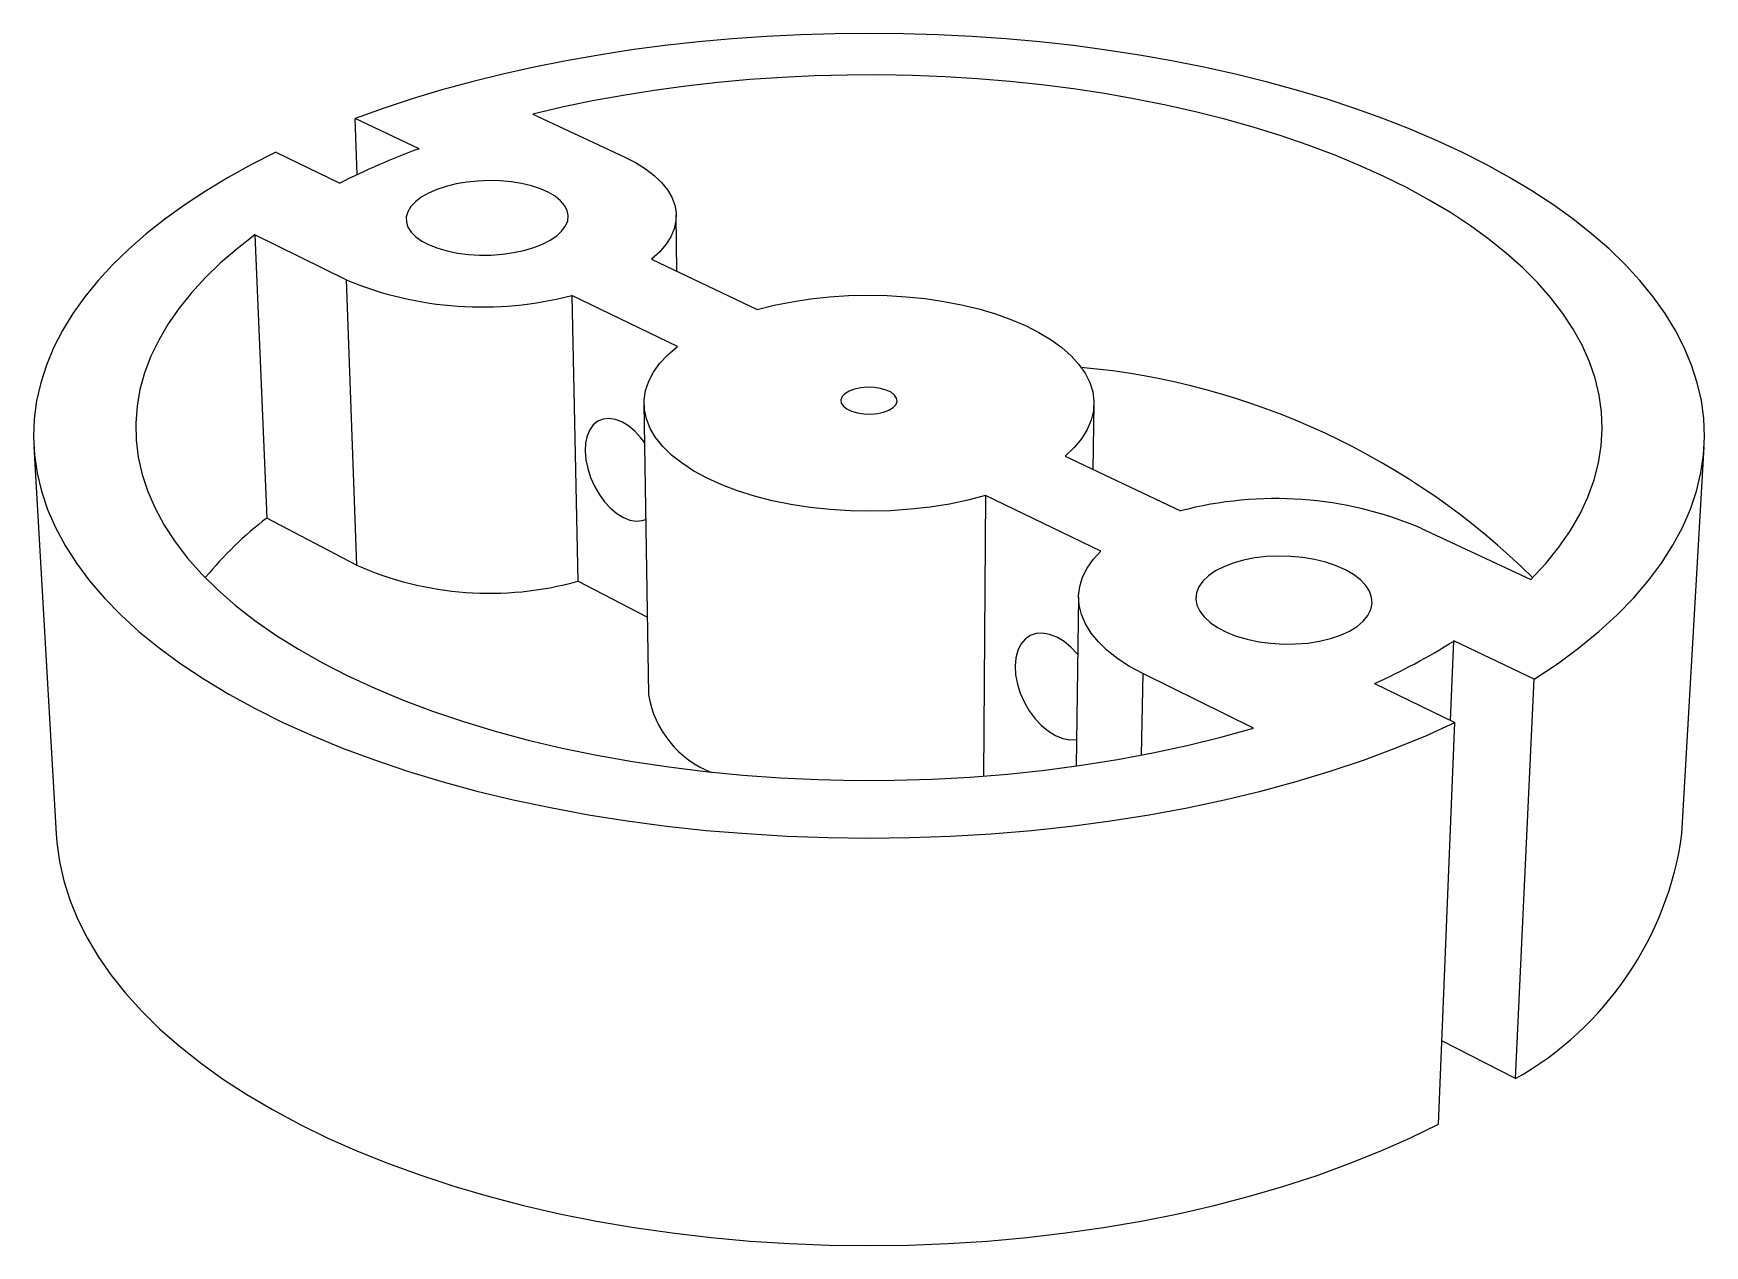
# Model space of a CAD drawing. Extents: x 0 to 119, y 0 to 154.
# Drawn here: x 93.23 to 119.04, y 135.05 to 153.77 of the extents above; entities outside this region: 2.
import ezdxf
from ezdxf.enums import TextEntityAlignment as Align

# ---------------------------------------------------------------- set-up
doc = ezdxf.new("R2010")
doc.units = 0
doc.layers.get('0').update_dxf_attribs({"linetype": 'CONTINUOUS'})

msp = doc.modelspace()

# ---------------------------------------------------------------- linework, layer by layer
at = {"color": 7, "linetype": 'CONTINUOUS'}
for p, q in [((99.186, 151.991), (98.201, 152.459)), ((98.231, 151.591), (98.201, 152.459)), ((100.942, 152.525), (102.356, 151.866)), ((96.976, 151.936), (97.96, 151.46)), ((103.17, 150.096), (103.158, 150.964)), ((98.062, 149.965), (96.651, 150.662)), ((96.651, 150.662), (96.834, 146.287)), ((102.775, 150.284), (104.407, 149.508)), ((98.062, 149.965), (98.219, 145.56)), ((103.178, 148.937), (101.547, 149.726)), ((101.547, 149.726), (101.637, 145.31)), ((102.66, 148.049), (102.73, 143.562)), ((109.597, 147.039), (109.613, 148.049)), ((93.234, 147.386), (93.579, 141.407)), ((109.166, 147.244), (110.947, 146.397)), ((118.694, 141.407), (119.039, 147.386)), ((107.938, 146.635), (107.903, 142.301)), ((109.719, 145.774), (107.938, 146.635)), ((98.219, 145.56), (96.834, 146.287)), ((114.661, 146.132), (116.362, 145.339)), ((102.711, 144.758), (101.637, 145.31)), ((109.373, 145.072), (109.335, 142.456)), ((115.121, 143.161), (115.171, 144.388)), ((116.411, 143.798), (115.171, 144.388)), ((112.074, 143.043), (110.368, 143.886)), ((116.123, 137.628), (116.411, 143.798)), ((113.946, 143.729), (115.188, 143.129)), ((114.932, 136.924), (115.188, 143.129)), ((116.123, 137.628), (114.985, 138.214))]:
    msp.add_line(p, q, dxfattribs=at)
at = {"color": 8, "linetype": 'CONTINUOUS'}
msp.add_line((110.368, 143.886), (110.343, 142.624), dxfattribs=at)
at = {"color": 7, "linetype": 'CONTINUOUS'}
for points in [[(116.411, 143.798), (116.77, 144.036), (117.103, 144.281), (117.411, 144.533), (117.693, 144.791), (117.949, 145.054), (118.178, 145.321), (118.381, 145.592), (118.556, 145.866), (118.705, 146.143), (118.826, 146.422), (118.921, 146.702), (118.988, 146.983), (119.029, 147.264), (119.044, 147.544), (119.032, 147.824), (118.995, 148.101), (118.931, 148.377), (118.843, 148.65), (118.731, 148.919), (118.594, 149.185), (118.433, 149.447), (118.25, 149.704), (118.044, 149.956), (117.817, 150.203), (117.568, 150.444), (117.299, 150.679), (117.01, 150.907), (116.702, 151.128), (116.375, 151.342), (116.032, 151.548), (115.671, 151.747), (115.294, 151.938), (114.902, 152.12), (114.496, 152.293), (114.075, 152.458), (113.642, 152.614), (113.197, 152.76), (112.74, 152.898), (112.273, 153.025), (111.796, 153.143), (111.31, 153.252), (110.816, 153.35), (110.314, 153.438), (109.807, 153.516), (109.293, 153.584), (108.775, 153.641), (108.252, 153.688), (107.727, 153.725), (107.199, 153.751), (106.669, 153.767), (106.138, 153.773), (105.608, 153.767), (105.078, 153.752), (104.55, 153.725), (104.024, 153.689), (103.502, 153.642), (102.983, 153.584), (102.47, 153.517), (101.962, 153.439), (101.461, 153.35), (100.966, 153.252), (100.48, 153.144), (100.003, 153.026), (99.536, 152.899), (99.079, 152.761), (98.634, 152.615), (98.201, 152.459)], [(116.362, 145.339), (116.592, 145.586), (116.795, 145.838), (116.971, 146.093), (117.121, 146.352), (117.243, 146.612), (117.339, 146.875), (117.407, 147.138), (117.449, 147.401), (117.464, 147.664), (117.453, 147.927), (117.416, 148.187), (117.353, 148.446), (117.264, 148.702), (117.151, 148.955), (117.014, 149.204), (116.853, 149.448), (116.669, 149.688), (116.463, 149.923), (116.234, 150.152), (115.985, 150.375), (115.715, 150.592), (115.426, 150.801), (115.118, 151.004), (114.791, 151.198), (114.448, 151.385), (114.088, 151.564), (113.713, 151.734), (113.322, 151.895), (112.918, 152.047), (112.501, 152.19), (112.072, 152.324), (111.632, 152.448), (111.181, 152.562), (110.721, 152.666), (110.252, 152.759), (109.776, 152.843), (109.293, 152.916), (108.804, 152.978), (108.311, 153.03), (107.813, 153.072), (107.312, 153.102), (106.809, 153.122), (106.305, 153.131), (105.801, 153.129), (105.297, 153.117), (104.795, 153.093), (104.295, 153.059), (103.799, 153.014), (103.307, 152.959), (102.82, 152.893), (102.339, 152.816), (101.865, 152.729), (101.399, 152.632), (100.942, 152.525)], [(96.976, 151.936), (96.599, 151.746), (96.239, 151.547), (95.895, 151.341), (95.569, 151.127), (95.261, 150.905), (94.972, 150.677), (94.703, 150.442), (94.455, 150.202), (94.227, 149.955), (94.022, 149.703), (93.838, 149.445), (93.678, 149.183), (93.541, 148.917), (93.429, 148.648), (93.341, 148.375), (93.278, 148.099), (93.241, 147.822), (93.229, 147.542), (93.244, 147.262), (93.285, 146.981), (93.353, 146.7), (93.447, 146.42), (93.569, 146.141), (93.718, 145.864), (93.894, 145.59), (94.096, 145.319), (94.326, 145.052), (94.582, 144.789), (94.864, 144.531), (95.172, 144.28), (95.506, 144.034), (95.864, 143.796), (96.247, 143.565), (96.653, 143.343), (97.082, 143.13), (97.533, 142.926), (98.005, 142.733), (98.496, 142.55), (99.007, 142.378), (99.536, 142.219), (100.081, 142.071), (100.641, 141.936), (101.216, 141.814), (101.802, 141.705), (102.4, 141.611), (103.008, 141.53), (103.623, 141.463), (104.245, 141.412), (104.872, 141.374), (105.502, 141.352), (106.134, 141.345), (106.766, 141.352), (107.396, 141.374), (108.023, 141.411), (108.645, 141.463), (109.261, 141.529), (109.868, 141.61), (110.466, 141.705), (111.053, 141.813), (111.628, 141.935), (112.188, 142.07), (112.733, 142.217), (113.262, 142.377), (113.773, 142.549), (114.265, 142.732), (114.737, 142.925), (115.188, 143.129)], [(102.356, 151.866), (102.529, 151.778), (102.683, 151.682), (102.817, 151.58), (102.931, 151.472), (103.022, 151.359), (103.091, 151.242), (103.136, 151.122), (103.157, 151), (103.154, 150.878), (103.126, 150.755), (103.074, 150.633), (102.997, 150.513), (102.898, 150.396), (102.775, 150.284)], [(101.093, 150.519), (101.213, 150.58), (101.313, 150.648), (101.392, 150.722), (101.449, 150.799), (101.482, 150.879), (101.49, 150.959), (101.474, 151.039), (101.435, 151.116), (101.372, 151.189), (101.287, 151.258), (101.182, 151.319), (101.06, 151.374), (100.921, 151.419), (100.769, 151.455), (100.608, 151.481), (100.439, 151.496), (100.267, 151.5), (100.094, 151.493), (99.923, 151.475), (99.759, 151.447), (99.604, 151.408), (99.461, 151.361), (99.332, 151.305), (99.221, 151.241), (99.13, 151.171), (99.06, 151.097), (99.013, 151.019), (98.989, 150.939), (98.99, 150.859), (99.015, 150.779), (99.064, 150.703), (99.136, 150.631), (99.23, 150.564), (99.343, 150.505), (99.475, 150.454), (99.622, 150.412), (99.78, 150.38), (99.948, 150.359), (100.122, 150.349), (100.298, 150.35), (100.473, 150.363), (100.644, 150.387), (100.806, 150.421), (100.957, 150.466), (101.093, 150.519)], [(96.651, 150.662), (96.375, 150.447), (96.119, 150.227), (95.883, 149.999), (95.67, 149.767), (95.478, 149.528), (95.309, 149.285), (95.164, 149.037), (95.043, 148.786), (94.947, 148.531), (94.875, 148.273), (94.829, 148.013), (94.81, 147.751), (94.816, 147.488), (94.849, 147.225), (94.908, 146.961), (94.995, 146.699), (95.109, 146.438), (95.249, 146.179), (95.417, 145.922), (95.611, 145.669), (95.832, 145.42), (96.079, 145.176), (96.352, 144.937), (96.65, 144.705), (96.974, 144.479), (97.322, 144.261), (97.693, 144.051), (98.087, 143.849), (98.503, 143.657), (98.939, 143.475), (99.396, 143.304), (99.871, 143.144), (100.364, 142.995), (100.872, 142.858), (101.396, 142.734), (101.933, 142.623), (102.482, 142.526), (103.042, 142.442), (103.61, 142.372), (104.186, 142.316), (104.767, 142.274), (105.352, 142.247), (105.94, 142.235), (106.528, 142.238), (107.114, 142.255), (107.699, 142.286), (108.278, 142.333), (108.851, 142.393), (109.417, 142.468), (109.973, 142.556), (110.519, 142.659), (111.051, 142.774), (111.57, 142.902), (112.074, 143.043)], [(104.407, 149.508), (104.672, 149.573), (104.948, 149.628), (105.233, 149.671), (105.524, 149.703), (105.82, 149.722), (106.118, 149.729), (106.416, 149.723), (106.712, 149.706), (107.004, 149.676), (107.29, 149.634), (107.567, 149.581), (107.834, 149.516), (108.089, 149.441), (108.329, 149.355), (108.554, 149.26), (108.76, 149.155), (108.948, 149.042), (109.114, 148.921), (109.259, 148.794), (109.38, 148.661), (109.476, 148.523), (109.548, 148.382), (109.593, 148.237), (109.612, 148.091), (109.604, 147.945), (109.569, 147.799), (109.508, 147.654), (109.42, 147.513), (109.306, 147.376), (109.166, 147.244)], [(107.938, 146.635), (107.664, 146.563), (107.378, 146.503), (107.082, 146.456), (106.778, 146.422), (106.468, 146.401), (106.156, 146.393), (105.844, 146.399), (105.534, 146.419), (105.229, 146.451), (104.931, 146.497), (104.643, 146.555), (104.368, 146.625), (104.107, 146.707), (103.863, 146.799), (103.637, 146.902), (103.432, 147.013), (103.248, 147.133), (103.088, 147.26), (102.952, 147.393), (102.841, 147.531), (102.756, 147.672), (102.698, 147.817), (102.666, 147.963), (102.662, 148.109), (102.684, 148.255), (102.733, 148.399), (102.807, 148.541), (102.907, 148.678), (103.031, 148.81), (103.178, 148.937)], [(106.444, 147.953), (106.509, 147.992), (106.552, 148.038), (106.57, 148.088), (106.563, 148.138), (106.532, 148.186), (106.478, 148.229), (106.404, 148.264), (106.314, 148.29), (106.215, 148.305), (106.11, 148.308), (106.008, 148.299), (105.912, 148.278), (105.83, 148.247), (105.765, 148.208), (105.722, 148.162), (105.703, 148.113), (105.709, 148.063), (105.74, 148.015), (105.794, 147.972), (105.868, 147.936), (105.958, 147.91), (106.058, 147.895), (106.163, 147.892), (106.266, 147.901), (106.362, 147.922), (106.444, 147.953)], [(102.67, 147.452), (102.612, 147.527), (102.519, 147.627), (102.42, 147.709), (102.319, 147.771), (102.217, 147.81), (102.12, 147.825), (102.029, 147.815), (101.948, 147.783), (101.878, 147.727), (101.822, 147.65), (101.782, 147.555), (101.758, 147.444), (101.752, 147.32), (101.763, 147.188), (101.791, 147.051), (101.836, 146.914), (101.896, 146.78), (101.969, 146.654), (102.053, 146.539), (102.145, 146.439), (102.243, 146.357), (102.344, 146.295), (102.444, 146.256), (102.542, 146.239), (102.633, 146.247), (102.688, 146.265)], [(110.368, 143.886), (110.163, 143.996), (109.979, 144.115), (109.818, 144.241), (109.68, 144.374), (109.567, 144.511), (109.479, 144.652), (109.417, 144.796), (109.382, 144.941), (109.374, 145.086), (109.391, 145.231), (109.436, 145.373), (109.505, 145.511), (109.6, 145.645), (109.719, 145.774)], [(113.557, 144.542), (113.675, 144.614), (113.77, 144.695), (113.842, 144.781), (113.888, 144.873), (113.908, 144.967), (113.901, 145.062), (113.868, 145.156), (113.81, 145.247), (113.727, 145.334), (113.621, 145.414), (113.495, 145.487), (113.351, 145.551), (113.191, 145.605), (113.02, 145.647), (112.839, 145.677), (112.653, 145.695), (112.465, 145.7), (112.278, 145.692), (112.097, 145.671), (111.924, 145.638), (111.763, 145.592), (111.617, 145.536), (111.488, 145.47), (111.38, 145.395), (111.294, 145.312), (111.233, 145.224), (111.196, 145.132), (111.186, 145.038), (111.203, 144.943), (111.246, 144.849), (111.314, 144.759), (111.406, 144.674), (111.521, 144.595), (111.657, 144.525), (111.81, 144.464), (111.977, 144.415), (112.157, 144.377), (112.344, 144.352), (112.535, 144.34), (112.726, 144.342), (112.914, 144.357), (113.094, 144.385), (113.264, 144.426), (113.419, 144.478), (113.557, 144.542)], [(109.36, 144.182), (109.357, 144.186), (109.256, 144.293), (109.149, 144.38), (109.038, 144.447), (108.927, 144.49), (108.819, 144.509), (108.718, 144.502), (108.626, 144.471), (108.547, 144.416), (108.482, 144.339), (108.434, 144.242), (108.404, 144.128), (108.394, 144.001), (108.402, 143.865), (108.429, 143.723), (108.474, 143.58), (108.536, 143.44), (108.613, 143.308), (108.702, 143.187), (108.802, 143.081), (108.908, 142.993), (109.018, 142.926), (109.129, 142.882), (109.236, 142.862), (109.338, 142.867), (109.341, 142.867)], [(93.579, 141.407), (93.589, 141.276), (93.631, 140.98), (93.698, 140.684), (93.791, 140.389), (93.911, 140.095), (94.057, 139.803), (94.229, 139.514), (94.427, 139.229), (94.652, 138.947), (94.902, 138.671), (95.177, 138.4), (95.478, 138.135), (95.803, 137.877), (96.152, 137.626), (96.525, 137.383), (96.92, 137.15), (97.338, 136.926), (97.777, 136.711), (98.236, 136.508), (98.714, 136.316), (99.211, 136.136), (99.725, 135.968), (100.255, 135.812), (100.799, 135.671), (101.357, 135.542), (101.927, 135.428), (102.508, 135.329), (103.098, 135.244), (103.696, 135.175), (104.3, 135.12), (104.909, 135.081), (105.521, 135.058), (106.134, 135.05), (106.748, 135.057), (107.36, 135.081), (107.969, 135.12), (108.573, 135.174), (109.171, 135.244), (109.761, 135.328), (110.341, 135.428), (110.912, 135.542), (111.47, 135.67), (112.014, 135.811), (112.544, 135.966), (113.058, 136.134), (113.555, 136.315), (114.034, 136.507), (114.493, 136.71), (114.932, 136.924)]]:
    msp.add_lwpolyline(points, dxfattribs=at)
for centre, radius, start, end in [((103.536, 140.258), 12.514, 110.3451, 116.462), ((100.16, 155.021), 5.474, 247.4602, 284.6825), ((108.369, 137.259), 11.403, 45.3017, 84.7653), ((112.416, 140.82), 5.767, 67.0854, 104.7561), ((100.48, 141.578), 5.956, 127.7466, 140.4345), ((100.276, 150.198), 5.073, 246.0805, 285.5626), ((109.734, 153.031), 10.211, 294.3632, 302.1714), ((104.269, 143.812), 1.559, 189.2315, 248.8031), ((113.587, 142.117), 5.156, 299.4654, 352.091)]:
    msp.add_arc(centre, radius, start, end, dxfattribs=at)

# ---------------------------------------------------------------- texts
for s, width, p in [('Edition étudiante de SolidWorks.', 0.667188, (0, 5.449)), ('A usage universitaire uniquement.', 0.668182, (0, 0))]:
    msp.add_text(s, height=3.633, dxfattribs=dict(at, width=width)).set_placement(p, align=Align.BOTTOM_LEFT)

doc.saveas('drawing.dxf')
